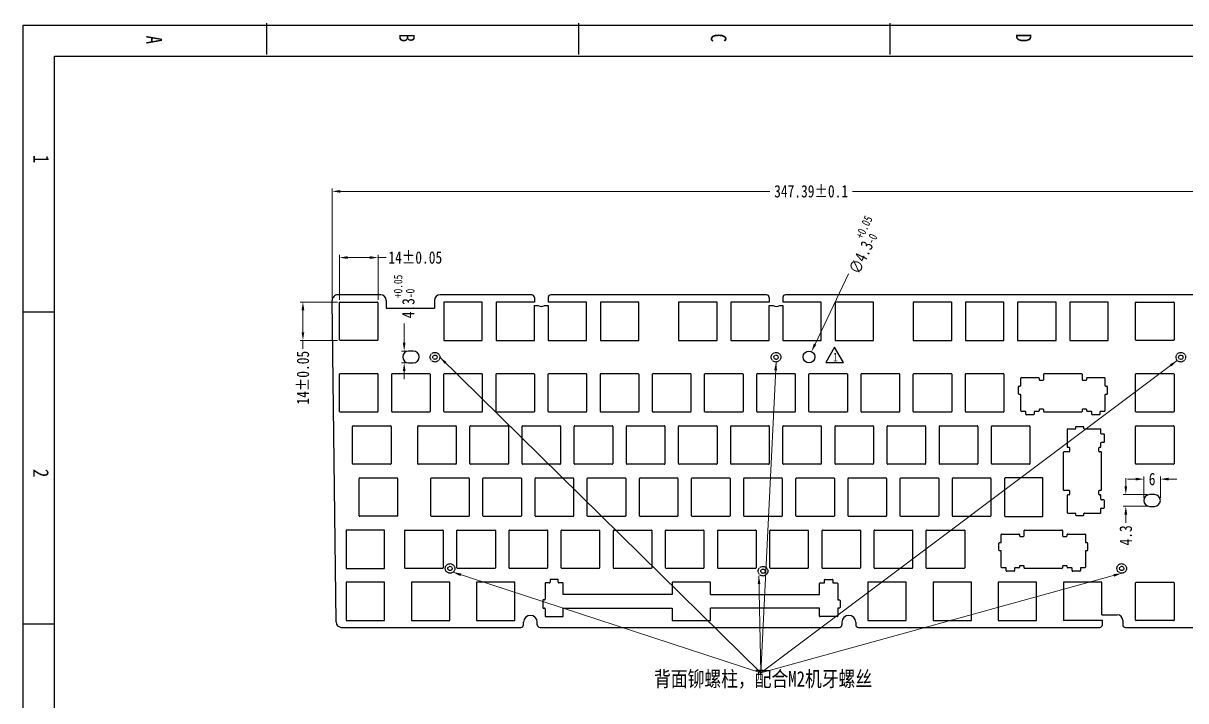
# Model space of a CAD drawing. Header units: inches. Extents: x -69 to 1384, y 245 to 682.
# Drawn here: x 721 to 1144.5, y 434.9 to 681.8 of the extents above; entities that cross this region are included whole.
import ezdxf

# ---------------------------------------------------------------- set-up
doc = ezdxf.new("R2010")
doc.units = ezdxf.units.IN
doc.header["$LTSCALE"] = 1.21
doc.header["$MEASUREMENT"] = 0
doc.header["$PDMODE"] = 3
doc.header["$PDSIZE"] = 0.3125
doc.linetypes.add('HIDDEN', pattern=[0.2, 0.1, -0.1])
doc.layers.get('0').update_dxf_attribs({"linetype": 'CONTINUOUS'})
doc.layers.get('Defpoints').update_dxf_attribs({"linetype": 'CONTINUOUS'})
doc.layers.add('DEFAULT_2', color=8, linetype='HIDDEN')
doc.layers.add('dim', color=82, linetype='CONTINUOUS', lineweight=9)
doc.styles.get("Standard").update_dxf_attribs({"font": 'txt', "width": 0.8})
doc.dimstyles.new('YanXiu', dxfattribs={"dimscale": 1.5, "dimtxt": 3, "dimasz": 2, "dimexe": 0.66, "dimexo": 0.66, "dimgap": 0.66, "dimtad": 0, "dimdsep": 46, "dimtxsty": 'STANDARD', "dimcen": 0, "dimclrd": 3, "dimclre": 6, "dimclrt": 3, "dimazin": 2, "dimtm": 1e-09, "dimtfac": 1, "dimtofl": 0, "dimtmove": 0, "dimatfit": 3, "dimfxl": 1, "dimlwd": 5, "dimlwe": 5, "dimarcsym": 0})

# ---------------------------------------------------------------- blocks, each defined once
blk = doc.blocks.new('*D14')
at = {"color": 3, "lineweight": 5}
blk.add_line((1021.62, 590.49), (1009.41, 564.83), dxfattribs=at)
at = {"color": 3}
blk.add_solid([(1008.96, 565.04), (1009.86, 564.61), (1008.12, 562.12)], dxfattribs=at)
at = {"layer": 'Defpoints', "color": 0}
for p in [(1008.12, 562.12), (1006.28, 558.24)]:
    blk.add_point(p, dxfattribs=at)
at = {"color": 3, "insert": (1026.61, 600.97), "char_height": 4.5, "attachment_point": 5, "rotation": 64.5554}
blk.add_mtext('∅4.3{\\H0.7x;\\S+0.05^ -0;}', dxfattribs=at)
blk = doc.blocks.new('*D15')
at = {"color": 6, "lineweight": 5}
for p, q in [((833.5, 581.77), (833.5, 621.52)), ((1180.89, 581.79), (1180.89, 621.52))]:
    blk.add_line(p, q, dxfattribs=at)
at = {"color": 3, "lineweight": 5}
for p, q in [((836.5, 620.53), (992.89, 620.53)), ((1177.89, 620.53), (1023.07, 620.53))]:
    blk.add_line(p, q, dxfattribs=at)
at = {"color": 3}
for points in [[(836.5, 621.03), (836.5, 620.03), (833.5, 620.53)], [(1177.89, 621.03), (1177.89, 620.03), (1180.89, 620.53)]]:
    blk.add_solid(points, dxfattribs=at)
at = {"layer": 'Defpoints', "color": 0}
for p in [(1180.89, 620.53), (833.5, 580.78), (1180.89, 580.8)]:
    blk.add_point(p, dxfattribs=at)
at = {"color": 3, "insert": (1007.98, 620.53), "char_height": 4.5, "attachment_point": 5}
blk.add_mtext('347.39%%P0.1', dxfattribs=at)
blk = doc.blocks.new('*D17')
at = {"color": 6, "lineweight": 5}
for p, q in [((836.2, 580.98), (836.2, 597.38)), ((850.2, 580.98), (850.2, 597.38))]:
    blk.add_line(p, q, dxfattribs=at)
at = {"color": 3, "lineweight": 5}
for p, q in [((839.2, 596.39), (847.2, 596.39)), ((850.2, 596.39), (853.2, 596.39))]:
    blk.add_line(p, q, dxfattribs=at)
at = {"color": 3}
for points in [[(839.2, 596.89), (839.2, 595.89), (836.2, 596.39)], [(847.2, 596.89), (847.2, 595.89), (850.2, 596.39)]]:
    blk.add_solid(points, dxfattribs=at)
at = {"layer": 'Defpoints', "color": 0}
for p in [(850.2, 596.39), (836.2, 579.99), (850.2, 579.99)]:
    blk.add_point(p, dxfattribs=at)
at = {"color": 3, "insert": (863.79, 596.39), "char_height": 4.5, "attachment_point": 5}
blk.add_mtext('14%%P0.05', dxfattribs=at)
blk = doc.blocks.new('*D18')
at = {"color": 6, "lineweight": 5}
for p, q in [((835.41, 580.19), (821.87, 580.19)), ((835.41, 566.19), (821.87, 566.19))]:
    blk.add_line(p, q, dxfattribs=at)
at = {"color": 3, "lineweight": 5}
for p, q in [((822.86, 577.19), (822.86, 569.19)), ((822.86, 566.19), (822.86, 563.19))]:
    blk.add_line(p, q, dxfattribs=at)
at = {"color": 3}
for points in [[(822.36, 577.19), (823.36, 577.19), (822.86, 580.19)], [(822.36, 569.19), (823.36, 569.19), (822.86, 566.19)]]:
    blk.add_solid(points, dxfattribs=at)
at = {"layer": 'Defpoints', "color": 0}
for p in [(836.4, 580.19), (822.86, 566.19), (836.4, 566.19)]:
    blk.add_point(p, dxfattribs=at)
at = {"color": 3, "insert": (822.86, 552.6), "char_height": 4.5, "attachment_point": 5, "rotation": 90}
blk.add_mtext('14%%P0.05', dxfattribs=at)
blk = doc.blocks.new('*D20')
at = {"color": 3, "lineweight": 5}
for p, q in [((1122.62, 513.03), (1122.62, 516.03)), ((1122.62, 502.73), (1122.62, 499.73))]:
    blk.add_line(p, q, dxfattribs=at)
at = {"color": 6, "lineweight": 5}
for p, q in [((1130.36, 510.03), (1121.63, 510.03)), ((1130.36, 505.73), (1121.63, 505.73))]:
    blk.add_line(p, q, dxfattribs=at)
at = {"color": 3}
for points in [[(1122.12, 513.03), (1123.12, 513.03), (1122.62, 510.03)], [(1122.12, 502.73), (1123.12, 502.73), (1122.62, 505.73)]]:
    blk.add_solid(points, dxfattribs=at)
at = {"layer": 'Defpoints', "color": 0}
for p in [(1131.35, 510.03), (1122.62, 505.73), (1131.35, 505.73)]:
    blk.add_point(p, dxfattribs=at)
at = {"color": 3, "insert": (1122.62, 495.14), "char_height": 4.5, "attachment_point": 5, "rotation": 90}
blk.add_mtext('4.3', dxfattribs=at)
blk = doc.blocks.new('*D21')
at = {"color": 3, "lineweight": 5}
for p, q in [((1126.2, 515.65), (1123.2, 515.65)), ((1138.2, 515.65), (1141.2, 515.65))]:
    blk.add_line(p, q, dxfattribs=at)
at = {"color": 6, "lineweight": 5}
for p, q in [((1129.2, 508.87), (1129.2, 516.64)), ((1135.2, 508.87), (1135.2, 516.64))]:
    blk.add_line(p, q, dxfattribs=at)
at = {"color": 3}
for points in [[(1126.2, 516.15), (1126.2, 515.15), (1129.2, 515.65)], [(1138.2, 516.15), (1138.2, 515.15), (1135.2, 515.65)]]:
    blk.add_solid(points, dxfattribs=at)
at = {"layer": 'Defpoints', "color": 0}
for p in [(1135.2, 515.65), (1129.2, 507.88), (1135.2, 507.88)]:
    blk.add_point(p, dxfattribs=at)
at = {"color": 3, "insert": (1132.2, 515.65), "char_height": 4.5, "attachment_point": 5}
blk.add_mtext('6', dxfattribs=at)
blk = doc.blocks.new('*D13')
at = {"color": 3, "lineweight": 5}
for p, q in [((859.74, 565.33), (859.74, 572.4)), ((859.74, 555.03), (859.74, 552.03))]:
    blk.add_line(p, q, dxfattribs=at)
at = {"color": 6, "lineweight": 5}
for p, q in [((860.36, 562.33), (858.75, 562.33)), ((860.36, 558.03), (858.75, 558.03))]:
    blk.add_line(p, q, dxfattribs=at)
at = {"color": 3}
for points in [[(859.24, 565.33), (860.24, 565.33), (859.74, 562.33)], [(859.24, 555.03), (860.24, 555.03), (859.74, 558.03)]]:
    blk.add_solid(points, dxfattribs=at)
at = {"layer": 'Defpoints', "color": 0}
for p in [(861.35, 562.33), (859.74, 558.03), (861.35, 558.03)]:
    blk.add_point(p, dxfattribs=at)
at = {"color": 3, "insert": (859.74, 582.21), "char_height": 4.5, "attachment_point": 5, "rotation": 90}
blk.add_mtext('4.3{\\H0.7x;\\S+0.05^ -0;}', dxfattribs=at)

msp = doc.modelspace()

# ---------------------------------------------------------------- linework, layer by layer
at = {"color": 7, "linetype": 'Continuous'}
for p, q in [((720.967, 244.798), (720.967, 681.087)), ((720.967, 681.087), (1383.799, 681.087)), ((809.704, 670.449), (809.704, 681.798)), ((923.203, 681.798), (923.203, 670.449)), ((1036.701, 681.798), (1036.701, 670.449)), ((732.317, 244.798), (732.317, 669.737)), ((732.317, 669.737), (1383.799, 669.737)), ((834.906, 463.575), (833.503, 580.779)), ((851.203, 582.803), (835.503, 582.803)), ((836.397, 580.193), (849.997, 580.193)), ((853.203, 580.803), (853.203, 578.003)), ((870.803, 580.803), (870.803, 578.003)), ((906.197, 582.803), (872.803, 582.803)), ((874.197, 580.193), (874.197, 566.193)), ((888.197, 580.193), (874.197, 580.193)), ((888.197, 566.193), (888.197, 580.193)), ((893.197, 580.193), (893.197, 566.193)), ((907.197, 580.193), (893.197, 580.193)), ((907.197, 581.803), (907.197, 580.193)), ((912.197, 581.803), (912.197, 580.193)), ((926.197, 580.193), (912.197, 580.193)), ((991.697, 582.803), (913.197, 582.803)), ((926.197, 566.193), (926.197, 580.193)), ((931.197, 580.193), (931.197, 566.193)), ((945.197, 580.193), (931.197, 580.193)), ((945.197, 566.193), (945.197, 580.193)), ((959.697, 580.193), (959.697, 566.193)), ((973.697, 580.193), (959.697, 580.193)), ((973.697, 566.193), (973.697, 580.193)), ((978.697, 580.193), (978.697, 566.193)), ((992.697, 580.193), (978.697, 580.193)), ((992.697, 581.803), (992.697, 580.193)), ((997.677, 581.803), (997.677, 580.193)), ((1011.697, 580.193), (997.697, 580.193)), ((1158.397, 582.803), (998.677, 582.803)), ((1011.697, 566.193), (1011.697, 580.193)), ((1016.697, 580.193), (1016.697, 566.193)), ((1030.697, 580.193), (1016.697, 580.193)), ((1030.697, 566.193), (1030.697, 580.193)), ((1045.197, 580.193), (1045.197, 566.193)), ((1059.197, 580.193), (1045.197, 580.193)), ((1059.197, 566.193), (1059.197, 580.193)), ((1064.197, 580.193), (1064.197, 566.193)), ((1078.197, 580.193), (1064.197, 580.193)), ((1078.197, 566.193), (1078.197, 580.193)), ((1097.197, 580.193), (1083.197, 580.193)), ((1083.197, 580.193), (1083.197, 566.193)), ((1097.197, 566.193), (1097.197, 580.193)), ((1116.197, 580.193), (1102.197, 580.193)), ((1102.197, 580.193), (1102.197, 566.193)), ((1116.197, 566.193), (1116.197, 580.193)), ((1126.397, 580.193), (1139.997, 580.193)), ((732.317, 576.441), (720.967, 576.441)), ((836.197, 566.393), (836.197, 579.993)), ((850.197, 579.993), (850.197, 566.393)), ((853.203, 578.003), (870.803, 578.003)), ((907.197, 566.193), (907.197, 578.919)), ((907.197, 578.919), (908.533, 578.919)), ((910.861, 578.919), (912.197, 578.919)), ((912.197, 578.919), (912.197, 566.193)), ((992.697, 566.193), (992.697, 578.919)), ((992.697, 578.919), (994.213, 578.919)), ((996.541, 578.919), (997.697, 578.919)), ((997.697, 578.919), (997.697, 566.193)), ((1126.197, 566.393), (1126.197, 579.993)), ((1140.197, 579.993), (1140.197, 566.393)), ((849.997, 566.193), (836.397, 566.193)), ((874.197, 566.193), (888.197, 566.193)), ((893.197, 566.193), (907.197, 566.193)), ((912.197, 566.193), (926.197, 566.193)), ((931.197, 566.193), (945.197, 566.193)), ((959.697, 566.193), (973.697, 566.193)), ((978.697, 566.193), (992.697, 566.193)), ((997.697, 566.193), (1011.697, 566.193)), ((1016.697, 566.193), (1030.697, 566.193)), ((1045.197, 566.193), (1059.197, 566.193)), ((1064.197, 566.193), (1078.197, 566.193)), ((1083.197, 566.193), (1097.197, 566.193)), ((1102.197, 566.193), (1116.197, 566.193)), ((1139.997, 566.193), (1126.397, 566.193)), ((836.198, 540.282), (836.198, 553.882)), ((836.398, 554.082), (849.998, 554.082)), ((850.198, 553.882), (850.198, 540.282)), ((855.198, 540.282), (855.198, 553.882)), ((855.398, 554.082), (868.998, 554.082)), ((869.198, 553.882), (869.198, 540.282)), ((874.198, 540.282), (874.198, 553.882)), ((874.398, 554.082), (887.998, 554.082)), ((888.198, 553.882), (888.198, 540.282)), ((893.198, 540.282), (893.198, 553.882)), ((893.398, 554.082), (906.998, 554.082)), ((907.198, 553.882), (907.198, 540.282)), ((912.198, 540.282), (912.198, 553.882)), ((912.398, 554.082), (925.998, 554.082)), ((926.198, 553.882), (926.198, 540.282)), ((931.198, 540.282), (931.198, 553.882)), ((931.398, 554.082), (944.998, 554.082)), ((945.198, 553.882), (945.198, 540.282)), ((950.198, 540.282), (950.198, 553.882)), ((950.398, 554.082), (963.998, 554.082)), ((964.198, 553.882), (964.198, 540.282)), ((969.198, 540.282), (969.198, 553.882)), ((969.398, 554.082), (982.998, 554.082)), ((983.198, 553.882), (983.198, 540.282)), ((988.198, 540.282), (988.198, 553.882)), ((988.398, 554.082), (1001.998, 554.082)), ((1002.198, 553.882), (1002.198, 540.282)), ((1007.198, 540.282), (1007.198, 553.882)), ((1007.398, 554.082), (1020.998, 554.082)), ((1021.198, 553.882), (1021.198, 540.282)), ((1026.198, 540.282), (1026.198, 553.882)), ((1026.398, 554.082), (1039.998, 554.082)), ((1040.198, 553.882), (1040.198, 540.282)), ((1045.198, 540.282), (1045.198, 553.882)), ((1045.398, 554.082), (1058.998, 554.082)), ((1059.198, 553.882), (1059.198, 540.282)), ((1064.198, 540.282), (1064.198, 553.882)), ((1064.398, 554.082), (1077.998, 554.082)), ((1078.198, 553.882), (1078.198, 540.282)), ((1084.375, 549.743), (1084.375, 552.443)), ((1084.575, 552.643), (1090.825, 552.643)), ((1091.025, 552.443), (1091.025, 551.943)), ((1091.225, 551.743), (1092.5, 551.743)), ((1092.7, 551.943), (1092.7, 553.888)), ((1092.9, 554.088), (1106.5, 554.088)), ((1106.7, 553.888), (1106.7, 551.943)), ((1106.9, 551.743), (1108.175, 551.743)), ((1108.375, 551.943), (1108.375, 552.443)), ((1108.575, 552.643), (1114.825, 552.643)), ((1115.025, 552.443), (1115.025, 549.743)), ((1126.198, 540.282), (1126.198, 553.882)), ((1126.398, 554.082), (1139.998, 554.082)), ((1140.198, 553.882), (1140.198, 540.282)), ((1083.55, 546.733), (1083.55, 549.343)), ((1083.75, 549.543), (1084.175, 549.543)), ((1084.175, 546.533), (1083.75, 546.533)), ((1084.375, 540.533), (1084.375, 546.333)), ((1115.025, 546.333), (1115.025, 540.533)), ((1115.225, 549.543), (1115.65, 549.543)), ((1115.65, 546.533), (1115.225, 546.533)), ((1115.85, 549.343), (1115.85, 546.733)), ((849.998, 540.082), (836.398, 540.082)), ((868.998, 540.082), (855.398, 540.082)), ((887.998, 540.082), (874.398, 540.082)), ((906.998, 540.082), (893.398, 540.082)), ((925.998, 540.082), (912.398, 540.082)), ((944.998, 540.082), (931.398, 540.082)), ((963.998, 540.082), (950.398, 540.082)), ((982.998, 540.082), (969.398, 540.082)), ((1001.998, 540.082), (988.398, 540.082)), ((1020.998, 540.082), (1007.398, 540.082)), ((1039.998, 540.082), (1026.398, 540.082)), ((1058.998, 540.082), (1045.398, 540.082)), ((1077.998, 540.082), (1064.398, 540.082)), ((1086, 540.333), (1084.575, 540.333)), ((1086.2, 539.283), (1086.2, 540.133)), ((1089, 539.083), (1086.4, 539.083)), ((1089.2, 540.133), (1089.2, 539.283)), ((1090.825, 540.333), (1089.4, 540.333)), ((1091.025, 540.888), (1091.025, 540.533)), ((1092.5, 541.088), (1091.225, 541.088)), ((1092.7, 540.288), (1092.7, 540.888)), ((1106.5, 540.088), (1092.9, 540.088)), ((1106.7, 540.888), (1106.7, 540.288)), ((1108.175, 541.088), (1106.9, 541.088)), ((1108.375, 540.533), (1108.375, 540.888)), ((1110, 540.333), (1108.575, 540.333)), ((1110.2, 539.283), (1110.2, 540.133)), ((1113, 539.083), (1110.4, 539.083)), ((1113.2, 540.133), (1113.2, 539.283)), ((1114.825, 540.333), (1113.4, 540.333)), ((1139.998, 540.082), (1126.398, 540.082)), ((840.942, 521.285), (840.942, 534.885)), ((841.142, 535.085), (854.742, 535.085)), ((854.942, 534.885), (854.942, 521.285)), ((864.7, 521.284), (864.7, 534.884)), ((864.9, 535.084), (878.5, 535.084)), ((878.7, 534.884), (878.7, 521.284)), ((883.7, 521.284), (883.7, 534.884)), ((883.9, 535.084), (897.5, 535.084)), ((897.7, 534.884), (897.7, 521.284)), ((902.7, 521.284), (902.7, 534.884)), ((902.9, 535.084), (916.5, 535.084)), ((916.7, 534.884), (916.7, 521.284)), ((921.7, 521.284), (921.7, 534.884)), ((921.9, 535.084), (935.5, 535.084)), ((935.7, 534.884), (935.7, 521.284)), ((940.7, 521.284), (940.7, 534.884)), ((940.9, 535.084), (954.5, 535.084)), ((954.7, 534.884), (954.7, 521.284)), ((959.7, 521.284), (959.7, 534.884)), ((959.9, 535.084), (973.5, 535.084)), ((973.7, 534.884), (973.7, 521.284)), ((978.7, 521.284), (978.7, 534.884)), ((978.9, 535.084), (992.5, 535.084)), ((992.7, 534.884), (992.7, 521.284)), ((997.7, 521.284), (997.7, 534.884)), ((997.9, 535.084), (1011.5, 535.084)), ((1011.7, 534.884), (1011.7, 521.284)), ((1016.7, 521.284), (1016.7, 534.884)), ((1016.9, 535.084), (1030.5, 535.084)), ((1030.7, 534.884), (1030.7, 521.284)), ((1035.7, 521.284), (1035.7, 534.884)), ((1035.9, 535.084), (1049.5, 535.084)), ((1049.7, 534.884), (1049.7, 521.284)), ((1054.7, 521.284), (1054.7, 534.884)), ((1054.9, 535.084), (1068.5, 535.084)), ((1068.7, 534.884), (1068.7, 521.284)), ((1073.7, 521.284), (1073.7, 534.884)), ((1073.9, 535.084), (1087.5, 535.084)), ((1087.7, 534.884), (1087.7, 521.284)), ((1126.2, 521.284), (1126.2, 534.884)), ((1126.4, 535.084), (1140, 535.084)), ((1140.2, 534.884), (1140.2, 521.284)), ((854.742, 521.085), (841.142, 521.085)), ((878.5, 521.084), (864.9, 521.084)), ((897.5, 521.084), (883.9, 521.084)), ((916.5, 521.084), (902.9, 521.084)), ((935.5, 521.084), (921.9, 521.084)), ((954.5, 521.084), (940.9, 521.084)), ((973.5, 521.084), (959.9, 521.084)), ((992.5, 521.084), (978.9, 521.084)), ((1011.5, 521.084), (997.9, 521.084)), ((1030.5, 521.084), (1016.9, 521.084)), ((1049.5, 521.084), (1035.9, 521.084)), ((1068.5, 521.084), (1054.9, 521.084)), ((1087.5, 521.084), (1073.9, 521.084)), ((1140, 521.084), (1126.4, 521.084)), ((843.325, 502.287), (843.325, 515.887)), ((843.525, 516.087), (857.125, 516.087)), ((857.325, 515.887), (857.325, 502.287)), ((869.45, 502.278), (869.45, 515.878)), ((869.65, 516.078), (883.25, 516.078)), ((883.45, 515.878), (883.45, 502.278)), ((888.45, 502.278), (888.45, 515.878)), ((888.65, 516.078), (902.25, 516.078)), ((902.45, 515.878), (902.45, 502.278)), ((907.45, 502.278), (907.45, 515.878)), ((907.65, 516.078), (921.25, 516.078)), ((921.45, 515.878), (921.45, 502.278)), ((926.45, 502.278), (926.45, 515.878)), ((926.65, 516.078), (940.25, 516.078)), ((940.45, 515.878), (940.45, 502.278)), ((945.45, 502.278), (945.45, 515.878)), ((945.65, 516.078), (959.25, 516.078)), ((959.45, 515.878), (959.45, 502.278)), ((964.45, 502.278), (964.45, 515.878)), ((964.65, 516.078), (978.25, 516.078)), ((978.45, 515.878), (978.45, 502.278)), ((983.45, 502.278), (983.45, 515.878)), ((983.65, 516.078), (997.25, 516.078)), ((997.45, 515.878), (997.45, 502.278)), ((1002.45, 502.278), (1002.45, 515.878)), ((1002.65, 516.078), (1016.25, 516.078)), ((1016.45, 515.878), (1016.45, 502.278)), ((1021.45, 502.278), (1021.45, 515.878)), ((1021.65, 516.078), (1035.25, 516.078)), ((1035.45, 515.878), (1035.45, 502.278)), ((1040.45, 502.278), (1040.45, 515.878)), ((1040.65, 516.078), (1054.25, 516.078)), ((1054.45, 515.878), (1054.45, 502.278)), ((1059.45, 502.278), (1059.45, 515.878)), ((1059.65, 516.078), (1073.25, 516.078)), ((1073.45, 515.878), (1073.45, 502.278)), ((857.125, 502.087), (843.525, 502.087)), ((883.25, 502.078), (869.65, 502.078)), ((902.25, 502.078), (888.65, 502.078)), ((921.25, 502.078), (907.65, 502.078)), ((940.25, 502.078), (926.65, 502.078)), ((959.25, 502.078), (945.65, 502.078)), ((978.25, 502.078), (964.65, 502.078)), ((997.25, 502.078), (983.65, 502.078)), ((1016.25, 502.078), (1002.65, 502.078)), ((1035.25, 502.078), (1021.65, 502.078)), ((1054.25, 502.078), (1040.65, 502.078)), ((1073.25, 502.078), (1059.65, 502.078)), ((878.95, 483.286), (878.95, 496.886)), ((879.15, 497.086), (892.75, 497.086)), ((892.95, 496.886), (892.95, 483.286)), ((897.95, 483.286), (897.95, 496.886)), ((898.15, 497.086), (911.75, 497.086)), ((911.95, 496.886), (911.95, 483.286)), ((916.95, 483.286), (916.95, 496.886)), ((917.15, 497.086), (930.75, 497.086)), ((930.95, 496.886), (930.95, 483.286)), ((935.95, 483.286), (935.95, 496.886)), ((936.15, 497.086), (949.75, 497.086)), ((949.95, 496.886), (949.95, 483.286)), ((954.95, 483.286), (954.95, 496.886)), ((955.15, 497.086), (968.75, 497.086)), ((968.95, 496.886), (968.95, 483.286)), ((973.95, 483.286), (973.95, 496.886)), ((974.15, 497.086), (987.75, 497.086)), ((987.95, 496.886), (987.95, 483.286)), ((992.95, 483.286), (992.95, 496.886)), ((993.15, 497.086), (1006.75, 497.086)), ((1006.95, 496.886), (1006.95, 483.286)), ((1011.95, 483.286), (1011.95, 496.886)), ((1012.15, 497.086), (1025.75, 497.086)), ((1025.95, 496.886), (1025.95, 483.286)), ((1030.95, 483.286), (1030.95, 496.886)), ((1031.15, 497.086), (1044.75, 497.086)), ((1044.95, 496.886), (1044.95, 483.286)), ((1049.95, 483.286), (1049.95, 496.886)), ((1050.15, 497.086), (1063.75, 497.086)), ((1063.95, 496.886), (1063.95, 483.286)), ((1077.45, 495.642), (1083.7, 495.642)), ((1085.575, 494.942), (1085.575, 496.887)), ((1085.775, 497.087), (1099.375, 497.087)), ((1099.575, 496.887), (1099.575, 494.942)), ((1101.45, 495.642), (1107.7, 495.642)), ((1076.425, 489.732), (1076.425, 492.342)), ((1076.625, 492.542), (1077.05, 492.542)), ((1077.25, 492.742), (1077.25, 495.442)), ((1083.9, 495.442), (1083.9, 494.942)), ((1084.1, 494.742), (1085.375, 494.742)), ((1099.775, 494.742), (1101.05, 494.742)), ((1101.25, 494.942), (1101.25, 495.442)), ((1107.9, 495.442), (1107.9, 492.742)), ((1108.1, 492.542), (1108.525, 492.542)), ((1108.725, 492.342), (1108.725, 489.732)), ((1077.05, 489.532), (1076.625, 489.532)), ((1077.25, 483.532), (1077.25, 489.332)), ((1107.9, 489.332), (1107.9, 483.532)), ((1108.525, 489.532), (1108.1, 489.532)), ((892.75, 483.086), (879.15, 483.086)), ((911.75, 483.086), (898.15, 483.086)), ((930.75, 483.086), (917.15, 483.086)), ((949.75, 483.086), (936.15, 483.086)), ((968.75, 483.086), (955.15, 483.086)), ((987.75, 483.086), (974.15, 483.086)), ((1006.75, 483.086), (993.15, 483.086)), ((1025.75, 483.086), (1012.15, 483.086)), ((1044.75, 483.086), (1031.15, 483.086)), ((1063.75, 483.086), (1050.15, 483.086)), ((1078.875, 483.332), (1077.45, 483.332)), ((1079.075, 482.282), (1079.075, 483.132)), ((1082.075, 483.132), (1082.075, 482.282)), ((1083.7, 483.332), (1082.275, 483.332)), ((1083.9, 483.887), (1083.9, 483.532)), ((1085.375, 484.087), (1084.1, 484.087)), ((1085.575, 483.287), (1085.575, 483.887)), ((1099.375, 483.087), (1085.775, 483.087)), ((1099.575, 483.887), (1099.575, 483.287)), ((1101.05, 484.087), (1099.775, 484.087)), ((1101.25, 483.532), (1101.25, 483.887)), ((1102.875, 483.332), (1101.45, 483.332)), ((1103.075, 482.282), (1103.075, 483.132)), ((1106.075, 483.132), (1106.075, 482.282)), ((1107.7, 483.332), (1106.275, 483.332)), ((912.871, 478.886), (912.871, 478.036)), ((915.671, 479.086), (913.071, 479.086)), ((915.871, 478.036), (915.871, 478.886)), ((1012.862, 478.036), (1012.862, 478.886)), ((1013.062, 479.086), (1015.662, 479.086)), ((1015.862, 478.886), (1015.862, 478.036)), ((1081.875, 482.082), (1079.275, 482.082)), ((1105.875, 482.082), (1103.275, 482.082)), ((838.607, 478.069), (838.607, 464.069)), ((852.607, 478.069), (838.607, 478.069)), ((852.607, 464.069), (852.607, 478.069)), ((862.347, 478.069), (862.347, 464.069)), ((876.347, 478.069), (862.347, 478.069)), ((876.347, 464.069), (876.347, 478.069)), ((886.087, 478.069), (886.087, 464.069)), ((900.087, 478.069), (886.087, 478.069)), ((900.087, 464.069), (900.087, 478.069)), ((911.046, 477.636), (911.046, 471.836)), ((912.671, 477.836), (911.246, 477.836)), ((917.496, 477.836), (916.071, 477.836)), ((917.696, 473.626), (917.696, 477.636)), ((957.367, 478.069), (957.367, 473.626)), ((971.367, 478.069), (957.367, 478.069)), ((971.367, 473.626), (971.367, 478.069)), ((1011.037, 473.626), (1011.037, 477.636)), ((1011.237, 477.836), (1012.662, 477.836)), ((1016.062, 477.836), (1017.487, 477.836)), ((1017.687, 477.636), (1017.687, 471.836)), ((1042.647, 478.069), (1028.647, 478.069)), ((1028.647, 478.069), (1028.647, 464.069)), ((1042.647, 464.069), (1042.647, 478.069)), ((1066.387, 478.069), (1052.387, 478.069)), ((1052.387, 478.069), (1052.387, 464.069)), ((1066.387, 464.069), (1066.387, 478.069)), ((1090.127, 478.069), (1076.127, 478.069)), ((1076.127, 478.069), (1076.127, 464.069)), ((1090.127, 464.069), (1090.127, 478.069)), ((1113.867, 478.069), (1099.867, 478.069)), ((1099.867, 478.069), (1099.867, 464.069)), ((1113.867, 466.199), (1113.867, 478.069)), ((1126.2, 464.286), (1126.2, 477.886)), ((1126.4, 478.086), (1140, 478.086)), ((1140.2, 477.886), (1140.2, 464.286)), ((910.221, 471.436), (910.221, 468.826)), ((910.846, 471.636), (910.421, 471.636)), ((957.367, 473.626), (917.696, 473.626)), ((971.367, 473.626), (1011.037, 473.626)), ((1017.887, 471.636), (1018.312, 471.636)), ((1018.512, 471.436), (1018.512, 468.826)), ((910.421, 468.626), (910.846, 468.626)), ((911.046, 468.426), (911.046, 465.726)), ((917.696, 465.726), (917.696, 468.626)), ((917.696, 468.626), (957.367, 468.626)), ((957.367, 468.626), (957.367, 464.069)), ((1011.037, 468.626), (971.367, 468.626)), ((971.367, 464.069), (971.367, 468.626)), ((1011.037, 465.726), (1011.037, 468.626)), ((1017.687, 468.426), (1017.687, 465.726)), ((1018.312, 468.626), (1017.887, 468.626)), ((1113.867, 466.199), (1119.499, 466.199)), ((720.967, 462.942), (732.317, 462.942)), ((838.607, 464.069), (852.607, 464.069)), ((862.347, 464.069), (876.347, 464.069)), ((886.087, 464.069), (900.087, 464.069)), ((903.221, 462.599), (903.221, 463.499)), ((908.221, 462.599), (908.221, 463.499)), ((911.246, 465.526), (917.496, 465.526)), ((957.367, 464.069), (971.367, 464.069)), ((1017.487, 465.526), (1011.237, 465.526)), ((1019.221, 463.499), (1019.221, 462.599)), ((1024.221, 463.499), (1024.221, 462.599)), ((1028.647, 464.069), (1042.647, 464.069)), ((1052.387, 464.069), (1066.387, 464.069)), ((1076.127, 464.069), (1090.127, 464.069)), ((1114.099, 464.069), (1099.867, 464.069)), ((1114.099, 462.599), (1114.099, 464.069)), ((1121.499, 464.199), (1121.499, 462.599)), ((1140, 464.086), (1126.4, 464.086)), ((836.906, 461.599), (902.221, 461.599)), ((909.221, 461.599), (1018.221, 461.599)), ((1025.221, 461.599), (1113.099, 461.599)), ((1122.499, 461.599), (1177.492, 461.599))]:
    msp.add_line(p, q, dxfattribs=at)
at = {"color": 1, "linetype": 'Continuous'}
for p, q in [((863.049, 562.327), (861.349, 562.327)), ((861.349, 558.027), (863.049, 558.027)), ((1133.049, 510.027), (1131.349, 510.027)), ((1131.349, 505.727), (1133.049, 505.727))]:
    msp.add_line(p, q, dxfattribs=at)
at = {"color": 6, "linetype": 'Continuous'}
for p, q in [((1101.25, 533.712), (1101.25, 527.462)), ((1104.15, 533.912), (1101.45, 533.912)), ((1104.35, 534.537), (1104.35, 534.112)), ((1107.16, 534.737), (1104.55, 534.737)), ((1107.36, 534.112), (1107.36, 534.537)), ((1113.36, 533.912), (1107.56, 533.912)), ((1113.56, 532.287), (1113.56, 533.712)), ((1114.61, 532.087), (1113.76, 532.087)), ((1114.81, 529.287), (1114.81, 531.887)), ((1099.805, 525.387), (1099.805, 511.787)), ((1101.95, 525.587), (1100.005, 525.587)), ((1101.45, 527.262), (1101.95, 527.262)), ((1102.15, 527.062), (1102.15, 525.787)), ((1112.805, 525.787), (1112.805, 527.062)), ((1113.005, 527.262), (1113.36, 527.262)), ((1113.605, 525.587), (1113.005, 525.587)), ((1113.56, 527.462), (1113.56, 528.887)), ((1113.76, 529.087), (1114.61, 529.087)), ((1113.805, 511.787), (1113.805, 525.387)), ((1078.45, 515.878), (1078.45, 502.278)), ((1092.25, 516.078), (1078.65, 516.078)), ((1092.45, 502.278), (1092.45, 515.878)), ((1100.005, 511.587), (1101.95, 511.587)), ((1101.25, 509.712), (1101.25, 503.462)), ((1101.95, 509.912), (1101.45, 509.912)), ((1102.15, 511.387), (1102.15, 510.112)), ((1112.805, 510.112), (1112.805, 511.387)), ((1113.005, 511.587), (1113.605, 511.587)), ((1113.36, 509.912), (1113.005, 509.912)), ((1113.56, 508.287), (1113.56, 509.712)), ((1113.56, 503.462), (1113.56, 504.887)), ((1114.61, 508.087), (1113.76, 508.087)), ((1113.76, 505.087), (1114.61, 505.087)), ((1114.81, 505.287), (1114.81, 507.887)), ((1078.65, 502.078), (1092.25, 502.078)), ((1101.45, 503.262), (1104.15, 503.262)), ((1104.35, 503.062), (1104.35, 502.637)), ((1104.55, 502.437), (1107.16, 502.437)), ((1107.36, 502.637), (1107.36, 503.062)), ((1107.56, 503.262), (1113.36, 503.262)), ((838.607, 497.086), (838.607, 483.086)), ((852.607, 497.086), (838.607, 497.086)), ((852.607, 483.086), (852.607, 497.086)), ((859.95, 483.286), (859.95, 496.886)), ((860.15, 497.086), (873.75, 497.086)), ((873.95, 496.886), (873.95, 483.286)), ((838.607, 483.086), (852.607, 483.086)), ((873.75, 483.086), (860.15, 483.086))]:
    msp.add_line(p, q, dxfattribs=at)
at = {"color": 2}
msp.add_lwpolyline([(1016.536, 563.723), (1013.312, 558.139), (1019.76, 558.139)], close=True, dxfattribs=at)
at = {"color": 1, "linetype": 'Continuous'}
msp.add_circle((1007.199, 560.177), 2.15, dxfattribs=at)
at = {"color": 7, "linetype": 'Continuous'}
for centre, radius, start, end in [((835.503, 580.803), 2, 90, 180.68566), ((836.397, 579.993), 0.2, 90, 180), ((849.997, 579.993), 0.2, 0, 90), ((851.203, 580.803), 2, 0, 90), ((872.803, 580.803), 2, 90, 180), ((906.197, 581.803), 1, 0, 90), ((913.197, 581.803), 1, 90, 180), ((991.697, 581.803), 1, 0, 90), ((998.677, 581.803), 1, 90, 180), ((1126.397, 579.993), 0.2, 90, 180), ((1139.997, 579.993), 0.2, 0, 90), ((909.697, 580.903), 2.3, 239.59694, 300.40306), ((995.377, 580.903), 2.3, 239.59694, 300.40306), ((836.397, 566.393), 0.2, 180, 270), ((849.997, 566.393), 0.2, 270, 0), ((1126.397, 566.393), 0.2, 180, 270), ((1139.997, 566.393), 0.2, 270, 0), ((836.398, 553.882), 0.2, 90, 180), ((849.998, 553.882), 0.2, 0, 90), ((855.398, 553.882), 0.2, 90, 180), ((868.998, 553.882), 0.2, 0, 90), ((874.398, 553.882), 0.2, 90, 180), ((887.998, 553.882), 0.2, 0, 90), ((893.398, 553.882), 0.2, 90, 180), ((906.998, 553.882), 0.2, 0, 90), ((912.398, 553.882), 0.2, 90, 180), ((925.998, 553.882), 0.2, 0, 90), ((931.398, 553.882), 0.2, 90, 180), ((944.998, 553.882), 0.2, 0, 90), ((950.398, 553.882), 0.2, 90, 180), ((963.998, 553.882), 0.2, 0, 90), ((969.398, 553.882), 0.2, 90, 180), ((982.998, 553.882), 0.2, 0, 90), ((988.398, 553.882), 0.2, 90, 180), ((1001.998, 553.882), 0.2, 0, 90), ((1007.398, 553.882), 0.2, 90, 180), ((1020.998, 553.882), 0.2, 0, 90), ((1026.398, 553.882), 0.2, 90, 180), ((1039.998, 553.882), 0.2, 0, 90), ((1045.398, 553.882), 0.2, 90, 180), ((1058.998, 553.882), 0.2, 0, 90), ((1064.398, 553.882), 0.2, 90, 180), ((1077.998, 553.882), 0.2, 0, 90), ((1084.575, 552.443), 0.2, 90, 180), ((1090.825, 552.443), 0.2, 0, 90), ((1091.225, 551.943), 0.2, 180, 270), ((1092.5, 551.943), 0.2, 270, 360), ((1092.9, 553.888), 0.2, 90, 180), ((1106.5, 553.888), 0.2, 0, 90), ((1106.9, 551.943), 0.2, 180, 270), ((1108.175, 551.943), 0.2, 270, 360), ((1108.575, 552.443), 0.2, 90, 180), ((1114.825, 552.443), 0.2, 0, 90), ((1126.398, 553.882), 0.2, 90, 180), ((1139.998, 553.882), 0.2, 0, 90), ((1083.75, 549.343), 0.2, 90, 180), ((1083.75, 546.733), 0.2, 180, 270), ((1084.175, 549.743), 0.2, 270, 360), ((1084.175, 546.333), 0.2, 0, 90), ((1115.225, 549.743), 0.2, 180, 270), ((1115.225, 546.333), 0.2, 90, 180), ((1115.65, 549.343), 0.2, 360, 90), ((1115.65, 546.733), 0.2, 270, 0), ((836.398, 540.282), 0.2, 180, 270), ((849.998, 540.282), 0.2, 270, 0), ((855.398, 540.282), 0.2, 180, 270), ((868.998, 540.282), 0.2, 270, 0), ((874.398, 540.282), 0.2, 180, 270), ((887.998, 540.282), 0.2, 270, 0), ((893.398, 540.282), 0.2, 180, 270), ((906.998, 540.282), 0.2, 270, 0), ((912.398, 540.282), 0.2, 180, 270), ((925.998, 540.282), 0.2, 270, 0), ((931.398, 540.282), 0.2, 180, 270), ((944.998, 540.282), 0.2, 270, 0), ((950.398, 540.282), 0.2, 180, 270), ((963.998, 540.282), 0.2, 270, 0), ((969.398, 540.282), 0.2, 180, 270), ((982.998, 540.282), 0.2, 270, 0), ((988.398, 540.282), 0.2, 180, 270), ((1001.998, 540.282), 0.2, 270, 0), ((1007.398, 540.282), 0.2, 180, 270), ((1020.998, 540.282), 0.2, 270, 0), ((1026.398, 540.282), 0.2, 180, 270), ((1039.998, 540.282), 0.2, 270, 0), ((1045.398, 540.282), 0.2, 180, 270), ((1058.998, 540.282), 0.2, 270, 0), ((1064.398, 540.282), 0.2, 180, 270), ((1077.998, 540.282), 0.2, 270, 0), ((1084.575, 540.533), 0.2, 180, 270), ((1086, 540.133), 0.2, 0, 90), ((1086.4, 539.283), 0.2, 180, 270), ((1089, 539.283), 0.2, 270, 0), ((1089.4, 540.133), 0.2, 90.02003, 180), ((1090.825, 540.533), 0.2, 270, 360), ((1091.225, 540.888), 0.2, 90, 180), ((1092.5, 540.888), 0.2, 0, 90), ((1092.9, 540.288), 0.2, 180, 270), ((1106.5, 540.288), 0.2, 270, 0), ((1106.9, 540.888), 0.2, 90, 180), ((1108.175, 540.888), 0.2, 0, 90), ((1108.575, 540.533), 0.2, 180, 270), ((1110, 540.133), 0.2, 0, 90), ((1110.4, 539.283), 0.2, 180, 270), ((1113, 539.283), 0.2, 270, 360), ((1113.4, 540.133), 0.2, 90, 180), ((1114.825, 540.533), 0.2, 270, 360), ((1126.398, 540.282), 0.2, 180, 270), ((1139.998, 540.282), 0.2, 270, 0), ((841.142, 534.885), 0.2, 90, 180), ((854.742, 534.885), 0.2, 0, 90), ((864.9, 534.884), 0.2, 90, 180), ((878.5, 534.884), 0.2, 0, 90), ((883.9, 534.884), 0.2, 90, 180), ((897.5, 534.884), 0.2, 0, 90), ((902.9, 534.884), 0.2, 90, 180), ((916.5, 534.884), 0.2, 0, 90), ((921.9, 534.884), 0.2, 90, 180), ((935.5, 534.884), 0.2, 0, 90), ((940.9, 534.884), 0.2, 90, 180), ((954.5, 534.884), 0.2, 0, 90), ((959.9, 534.884), 0.2, 90, 180), ((973.5, 534.884), 0.2, 0, 90), ((978.9, 534.884), 0.2, 90, 180), ((992.5, 534.884), 0.2, 0, 90), ((997.9, 534.884), 0.2, 90, 180), ((1011.5, 534.884), 0.2, 0, 90), ((1016.9, 534.884), 0.2, 90, 180), ((1030.5, 534.884), 0.2, 0, 90), ((1035.9, 534.884), 0.2, 90, 180), ((1049.5, 534.884), 0.2, 0, 90), ((1054.9, 534.884), 0.2, 90, 180), ((1068.5, 534.884), 0.2, 0, 90), ((1073.9, 534.884), 0.2, 90, 180), ((1087.5, 534.884), 0.2, 0, 90), ((1126.4, 534.884), 0.2, 90, 180), ((1140, 534.884), 0.2, 0, 90), ((841.142, 521.285), 0.2, 180, 270), ((854.742, 521.285), 0.2, 270, 0), ((864.9, 521.284), 0.2, 180, 270), ((878.5, 521.284), 0.2, 270, 0), ((883.9, 521.284), 0.2, 180, 270), ((897.5, 521.284), 0.2, 270, 0), ((902.9, 521.284), 0.2, 180, 270), ((916.5, 521.284), 0.2, 270, 0), ((921.9, 521.284), 0.2, 180, 270), ((935.5, 521.284), 0.2, 270, 0), ((940.9, 521.284), 0.2, 180, 270), ((954.5, 521.284), 0.2, 270, 0), ((959.9, 521.284), 0.2, 180, 270), ((973.5, 521.284), 0.2, 270, 0), ((978.9, 521.284), 0.2, 180, 270), ((992.5, 521.284), 0.2, 270, 0), ((997.9, 521.284), 0.2, 180, 270), ((1011.5, 521.284), 0.2, 270, 0), ((1016.9, 521.284), 0.2, 180, 270), ((1030.5, 521.284), 0.2, 270, 0), ((1035.9, 521.284), 0.2, 180, 270), ((1049.5, 521.284), 0.2, 270, 0), ((1054.9, 521.284), 0.2, 180, 270), ((1068.5, 521.284), 0.2, 270, 0), ((1073.9, 521.284), 0.2, 180, 270), ((1087.5, 521.284), 0.2, 270, 0), ((1126.4, 521.284), 0.2, 180, 270), ((1140, 521.284), 0.2, 270, 0), ((843.525, 515.887), 0.2, 90, 180), ((857.125, 515.887), 0.2, 0, 90), ((869.65, 515.878), 0.2, 90, 180), ((883.25, 515.878), 0.2, 0, 90), ((888.65, 515.878), 0.2, 90, 180), ((902.25, 515.878), 0.2, 0, 90), ((907.65, 515.878), 0.2, 90, 180), ((921.25, 515.878), 0.2, 0, 90), ((926.65, 515.878), 0.2, 90, 180), ((940.25, 515.878), 0.2, 0, 90), ((945.65, 515.878), 0.2, 90, 180), ((959.25, 515.878), 0.2, 0, 90), ((964.65, 515.878), 0.2, 90, 180), ((978.25, 515.878), 0.2, 0, 90), ((983.65, 515.878), 0.2, 90, 180), ((997.25, 515.878), 0.2, 0, 90), ((1002.65, 515.878), 0.2, 90, 180), ((1016.25, 515.878), 0.2, 0, 90), ((1021.65, 515.878), 0.2, 90, 180), ((1035.25, 515.878), 0.2, 0, 90), ((1040.65, 515.878), 0.2, 90, 180), ((1054.25, 515.878), 0.2, 0, 90), ((1059.65, 515.878), 0.2, 90, 180), ((1073.25, 515.878), 0.2, 0, 90), ((843.525, 502.287), 0.2, 180, 270), ((857.125, 502.287), 0.2, 270, 0), ((869.65, 502.278), 0.2, 180, 270), ((883.25, 502.278), 0.2, 270, 0), ((888.65, 502.278), 0.2, 180, 270), ((902.25, 502.278), 0.2, 270, 0), ((907.65, 502.278), 0.2, 180, 270), ((921.25, 502.278), 0.2, 270, 0), ((926.65, 502.278), 0.2, 180, 270), ((940.25, 502.278), 0.2, 270, 0), ((945.65, 502.278), 0.2, 180, 270), ((959.25, 502.278), 0.2, 270, 0), ((964.65, 502.278), 0.2, 180, 270), ((978.25, 502.278), 0.2, 270, 0), ((983.65, 502.278), 0.2, 180, 270), ((997.25, 502.278), 0.2, 270, 0), ((1002.65, 502.278), 0.2, 180, 270), ((1016.25, 502.278), 0.2, 270, 0), ((1021.65, 502.278), 0.2, 180, 270), ((1035.25, 502.278), 0.2, 270, 0), ((1040.65, 502.278), 0.2, 180, 270), ((1054.25, 502.278), 0.2, 270, 0), ((1059.65, 502.278), 0.2, 180, 270), ((1073.25, 502.278), 0.2, 270, 0), ((879.15, 496.886), 0.2, 90, 180), ((892.75, 496.886), 0.2, 0, 90), ((898.15, 496.886), 0.2, 90, 180), ((911.75, 496.886), 0.2, 0, 90), ((917.15, 496.886), 0.2, 90, 180), ((930.75, 496.886), 0.2, 0, 90), ((936.15, 496.886), 0.2, 90, 180), ((949.75, 496.886), 0.2, 0, 90), ((955.15, 496.886), 0.2, 90, 180), ((968.75, 496.886), 0.2, 0, 90), ((974.15, 496.886), 0.2, 90, 180), ((987.75, 496.886), 0.2, 0, 90), ((993.15, 496.886), 0.2, 90, 180), ((1006.75, 496.886), 0.2, 0, 90), ((1012.15, 496.886), 0.2, 90, 180), ((1025.75, 496.886), 0.2, 0, 90), ((1031.15, 496.886), 0.2, 90, 180), ((1044.75, 496.886), 0.2, 0, 90), ((1050.15, 496.886), 0.2, 90, 180), ((1063.75, 496.886), 0.2, 0, 90), ((1077.45, 495.442), 0.2, 90, 180), ((1083.7, 495.442), 0.2, 0, 90), ((1085.775, 496.887), 0.2, 90, 180), ((1099.375, 496.887), 0.2, 0, 90), ((1101.45, 495.442), 0.2, 90, 180), ((1107.7, 495.442), 0.2, 0, 90), ((1076.625, 492.342), 0.2, 90, 180), ((1077.05, 492.742), 0.2, 270, 0), ((1084.1, 494.942), 0.2, 180, 270), ((1085.375, 494.942), 0.2, 270, 0), ((1099.775, 494.942), 0.2, 180, 270), ((1101.05, 494.942), 0.2, 270, 0), ((1108.1, 492.742), 0.2, 180, 270), ((1108.525, 492.342), 0.2, 360, 90), ((1076.625, 489.732), 0.2, 180, 270), ((1077.05, 489.332), 0.2, 0, 90), ((1108.1, 489.332), 0.2, 90, 180), ((1108.525, 489.732), 0.2, 270, 0), ((879.15, 483.286), 0.2, 180, 270), ((892.75, 483.286), 0.2, 270, 0), ((898.15, 483.286), 0.2, 180, 270), ((911.75, 483.286), 0.2, 270, 0), ((917.15, 483.286), 0.2, 180, 270), ((930.75, 483.286), 0.2, 270, 0), ((936.15, 483.286), 0.2, 180, 270), ((949.75, 483.286), 0.2, 270, 0), ((955.15, 483.286), 0.2, 180, 270), ((968.75, 483.286), 0.2, 270, 0), ((974.15, 483.286), 0.2, 180, 270), ((987.75, 483.286), 0.2, 270, 0), ((993.15, 483.286), 0.2, 180, 270), ((1006.75, 483.286), 0.2, 270, 0), ((1012.15, 483.286), 0.2, 180, 270), ((1025.75, 483.286), 0.2, 270, 0), ((1031.15, 483.286), 0.2, 180, 270), ((1044.75, 483.286), 0.2, 270, 0), ((1050.15, 483.286), 0.2, 180, 270), ((1063.75, 483.286), 0.2, 270, 0), ((1077.45, 483.532), 0.2, 180, 270), ((1078.875, 483.132), 0.2, 0, 90), ((1082.275, 483.132), 0.2, 90.02003, 180), ((1083.7, 483.532), 0.2, 270, 0), ((1084.1, 483.887), 0.2, 90, 180), ((1085.375, 483.887), 0.2, 0, 90), ((1085.775, 483.287), 0.2, 180, 270), ((1099.375, 483.287), 0.2, 270, 0), ((1099.775, 483.887), 0.2, 90, 180), ((1101.05, 483.887), 0.2, 0, 90), ((1101.45, 483.532), 0.2, 180, 270), ((1102.875, 483.132), 0.2, 0, 90), ((1106.275, 483.132), 0.2, 90, 180), ((1107.7, 483.532), 0.2, 270, 360), ((913.071, 478.886), 0.2, 90, 180), ((915.671, 478.886), 0.2, 0, 90), ((1013.062, 478.886), 0.2, 90, 180), ((1015.662, 478.886), 0.2, 0, 90), ((1079.275, 482.282), 0.2, 180, 270), ((1081.875, 482.282), 0.2, 270, 0), ((1103.275, 482.282), 0.2, 180, 270), ((1105.875, 482.282), 0.2, 270, 0), ((911.246, 477.636), 0.2, 90, 180), ((912.671, 478.036), 0.2, 270, 360), ((916.071, 478.036), 0.2, 180, 269.98997), ((917.496, 477.636), 0.2, 0, 90), ((1011.237, 477.636), 0.2, 90, 180), ((1012.662, 478.036), 0.2, 270.01003, 360), ((1016.062, 478.036), 0.2, 180, 270), ((1017.487, 477.636), 0.2, 0, 90), ((1126.4, 477.886), 0.2, 90, 180), ((1140, 477.886), 0.2, 0, 90), ((910.421, 471.436), 0.2, 90, 180), ((910.846, 471.836), 0.2, 270, 360), ((1017.887, 471.836), 0.2, 180, 270), ((1018.312, 471.436), 0.2, 0, 90), ((905.721, 463.499), 2.5, 0, 180), ((910.421, 468.826), 0.2, 180, 270), ((910.846, 468.426), 0.2, 0, 90), ((1017.887, 468.426), 0.2, 90, 180), ((1018.312, 468.826), 0.2, 270, 0), ((1021.721, 463.499), 2.5, 0, 180), ((1119.499, 464.199), 2, 0, 90), ((836.906, 463.599), 2, 180.68566, 270), ((902.221, 462.599), 1, 270, 0), ((909.221, 462.599), 1, 180, 270), ((911.246, 465.726), 0.2, 180, 270), ((917.496, 465.726), 0.2, 270, 360), ((1011.237, 465.726), 0.2, 180, 270), ((1017.487, 465.726), 0.2, 270, 0), ((1018.221, 462.599), 1, 270, 360), ((1025.221, 462.599), 1, 180, 270), ((1113.099, 462.599), 1, 270, 360), ((1122.499, 462.599), 1, 180, 270), ((1126.4, 464.286), 0.2, 180, 270), ((1140, 464.286), 0.2, 270, 0)]:
    msp.add_arc(centre, radius, start, end, dxfattribs=at)
at = {"color": 1, "linetype": 'Continuous'}
for centre, start, end in [((861.349, 560.177), 90, 270), ((863.049, 560.177), 270, 90), ((1131.349, 507.877), 90, 270), ((1133.049, 507.877), 270, 90)]:
    msp.add_arc(centre, 2.15, start, end, dxfattribs=at)
at = {"color": 6, "linetype": 'Continuous'}
for centre, start, end in [((1101.45, 533.712), 90, 180), ((1104.15, 534.112), 270, 360), ((1104.55, 534.537), 90, 180), ((1107.16, 534.537), 0, 90), ((1107.56, 534.112), 180, 270), ((1113.36, 533.712), 0, 90), ((1113.76, 532.287), 180, 270), ((1114.61, 531.887), 0, 90), ((1100.005, 525.387), 90, 180), ((1101.45, 527.462), 180, 270), ((1101.95, 527.062), 0, 90), ((1101.95, 525.787), 270, 360), ((1113.005, 527.062), 90, 180), ((1113.005, 525.787), 180, 270), ((1113.36, 527.462), 270, 360), ((1113.76, 528.887), 90, 180), ((1113.605, 525.387), 0, 90), ((1114.61, 529.287), 270, 360), ((1078.65, 515.878), 90, 180), ((1092.25, 515.878), 0, 90), ((1100.005, 511.787), 180, 270), ((1101.45, 509.712), 90, 180), ((1101.95, 511.387), 0, 90), ((1101.95, 510.112), 270, 360), ((1113.005, 511.387), 90, 180), ((1113.005, 510.112), 180, 270), ((1113.36, 509.712), 0, 90), ((1113.76, 508.287), 180.01003, 270), ((1113.605, 511.787), 270, 360), ((1113.76, 504.887), 90, 180), ((1114.61, 507.887), 0, 90), ((1114.61, 505.287), 270, 360), ((1078.65, 502.278), 180, 270), ((1092.25, 502.278), 270, 0), ((1101.45, 503.462), 180, 270), ((1104.15, 503.062), 0, 90), ((1104.55, 502.637), 180, 270), ((1107.16, 502.637), 270, 0), ((1107.56, 503.062), 90, 180), ((1113.36, 503.462), 270, 0), ((860.15, 496.886), 90, 180), ((873.75, 496.886), 0, 90), ((860.15, 483.286), 180, 270), ((873.75, 483.286), 270, 0)]:
    msp.add_arc(centre, 0.2, start, end, dxfattribs=at)
at = {"layer": 'DEFAULT_2', "color": 8, "linetype": 'HIDDEN'}
for centre, radius in [((870.95, 560.082), 1.75), ((870.95, 560.082), 0.8), ((995.197, 560.082), 1.75), ((995.197, 560.082), 0.8), ((1142.657, 560.082), 1.75), ((1142.657, 560.082), 0.8), ((876.45, 483.086), 1.75), ((876.45, 483.086), 0.8), ((990.45, 482.086), 1.75), ((990.45, 482.086), 0.8), ((1121.127, 483.086), 1.75), ((1121.127, 483.086), 0.8)]:
    msp.add_circle(centre, radius, dxfattribs=at)

# ---------------------------------------------------------------- texts
at = {"color": 7, "linetype": 'Continuous', "char_height": 5.675, "width": 5.67494, "attachment_point": 1, "rotation": 270, "line_spacing_factor": 0.9}
for s, insert in [('C', (977.115, 678.015)), ('D', (1088.255, 678.015)), ('A', (771.474, 677.304)), ('B', (863.616, 678.015)), ('1', (730.358, 633.849)), ('2', (730.257, 519.383))]:
    msp.add_mtext(s, dxfattribs=dict(at, insert=insert))
at = {"color": 1, "insert": (1015.989, 561.743), "char_height": 3.2, "width": 2.58609, "attachment_point": 1}
msp.add_mtext('{\\fSimSun|b0|i0|c134|p2;1}', dxfattribs=at)
at = {"insert": (950.769, 445.654), "char_height": 5.6, "attachment_point": 1}
msp.add_mtext_dynamic_manual_height_columns('{\\fSimSun|b0|i0|c134|p2;\\C4;背面铆螺柱，配合M2机牙螺丝}', width=11.94004, gutter_width=1, heights=[0], dxfattribs=at).dxf.set("width", 94.96849)

# ---------------------------------------------------------------- dimensions: what is measured, and where the dimension line sits
at = {"color": 1}
for base, p1, p2, text, picture, middle in [((1180.894, 620.527), (833.503, 580.779), (1180.894, 580.803), '<>%%P0.1', '*D15', (1007.981, 620.527)), ((850.197, 596.392), (836.197, 579.993), (850.197, 579.993), '<>%%P0.05', '*D17', (863.787, 596.392))]:
    dim = msp.add_linear_dim(base=base, p1=p1, p2=p2, text=text, dimstyle='YanXiu', dxfattribs=at)
    dim.commit()
    dim.dimension.update_dxf_attribs({"geometry": picture, "text_midpoint": middle, "dimtype": 160})
dim = msp.add_diameter_dim_2p(p1=(1006.275, 558.236), p2=(1008.123, 562.119), text='<>{\\H0.7x;\\S+0.05^ -0;}', dimstyle='YanXiu', dxfattribs=at)
dim.commit()
dim.dimension.update_dxf_attribs({"geometry": '*D14', "text_midpoint": (1026.607, 600.969), "dimtype": 163})
dim = msp.add_linear_dim(base=(859.743, 558.027), p1=(861.349, 562.327), p2=(861.349, 558.027), angle=90, text='<>{\\H0.7x;\\S+0.05^ -0;}', dimstyle='YanXiu', dxfattribs=at)
dim.commit()
dim.dimension.update_dxf_attribs({"geometry": '*D13', "text_midpoint": (859.743, 582.211), "dimtype": 160})
dim = msp.add_linear_dim(base=(822.856, 566.193), p1=(836.397, 580.193), p2=(836.397, 566.193), angle=90, text='<>%%P0.05', dimstyle='YanXiu', dxfattribs=at)
dim.commit()
dim.dimension.update_dxf_attribs({"geometry": '*D18', "text_midpoint": (822.856, 552.603)})
dim = msp.add_linear_dim(base=(1135.199, 515.654), p1=(1129.199, 507.877), p2=(1135.199, 507.877), dimstyle='YanXiu', dxfattribs=at)
dim.commit()
dim.dimension.update_dxf_attribs({"geometry": '*D21', "text_midpoint": (1132.199, 515.654)})
dim = msp.add_linear_dim(base=(1122.621, 505.727), p1=(1131.349, 510.027), p2=(1131.349, 505.727), angle=90, dimstyle='YanXiu', dxfattribs=at)
dim.commit()
dim.dimension.update_dxf_attribs({"geometry": '*D20', "text_midpoint": (1122.621, 495.137)})

# ---------------------------------------------------------------- leaders
at = {"layer": 'dim'}
for points in [[(872.7, 560.082), (989.673, 444.985)], [(1141.373, 558.892), (989.673, 444.985)], [(995.197, 558.332), (989.673, 444.985)], [(877.534, 481.712), (989.673, 444.985)], [(988.963, 480.41), (989.673, 444.985)], [(1121.127, 481.336), (989.673, 444.985)]]:
    msp.add_leader(points, dimstyle='YanXiu', override={"dimtxt": 2.5, "dimexe": 0.49975, "dimexo": 0.49975, "dimgap": 0.49975, "dimtad": 0}, dxfattribs=at)

doc.saveas('drawing.dxf')
